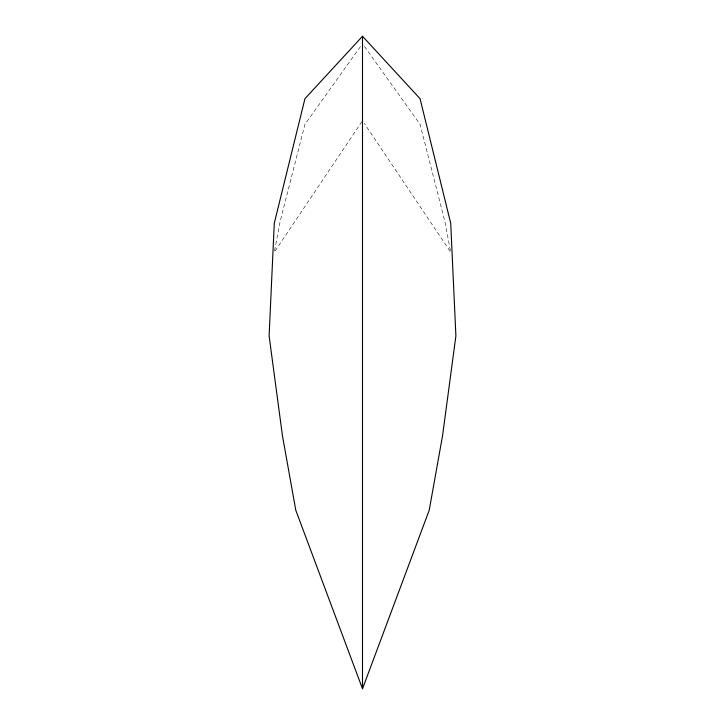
<?xml version="1.0" encoding="UTF-8"?>
<svg xmlns="http://www.w3.org/2000/svg" width="725" height="725" viewBox="0 0 725 725"><rect width="100%" height="100%" fill="white"/><g stroke="black" fill="none" stroke-linecap="round" stroke-linejoin="round"><path stroke-width="0.54" stroke-dasharray="3.62 2.72" d="M361.866 121.664L274.313 252.146L280.077 221.714L304.944 124.319L361.847 44.642M364.467 46.473L420.056 124.319L444.923 221.714L450.687 252.146L364.394 123.54"/><path stroke-width="1.09" d="M362.5 688.75L429.2 510.291L442.558 435.698L455.889 335.929L450.723 223.282L420.056 98.691L362.5 36.25L304.944 98.691L274.277 223.282L269.111 335.929L282.442 435.698L295.8 510.291L362.5 688.75L362.5 36.25"/></g></svg>
